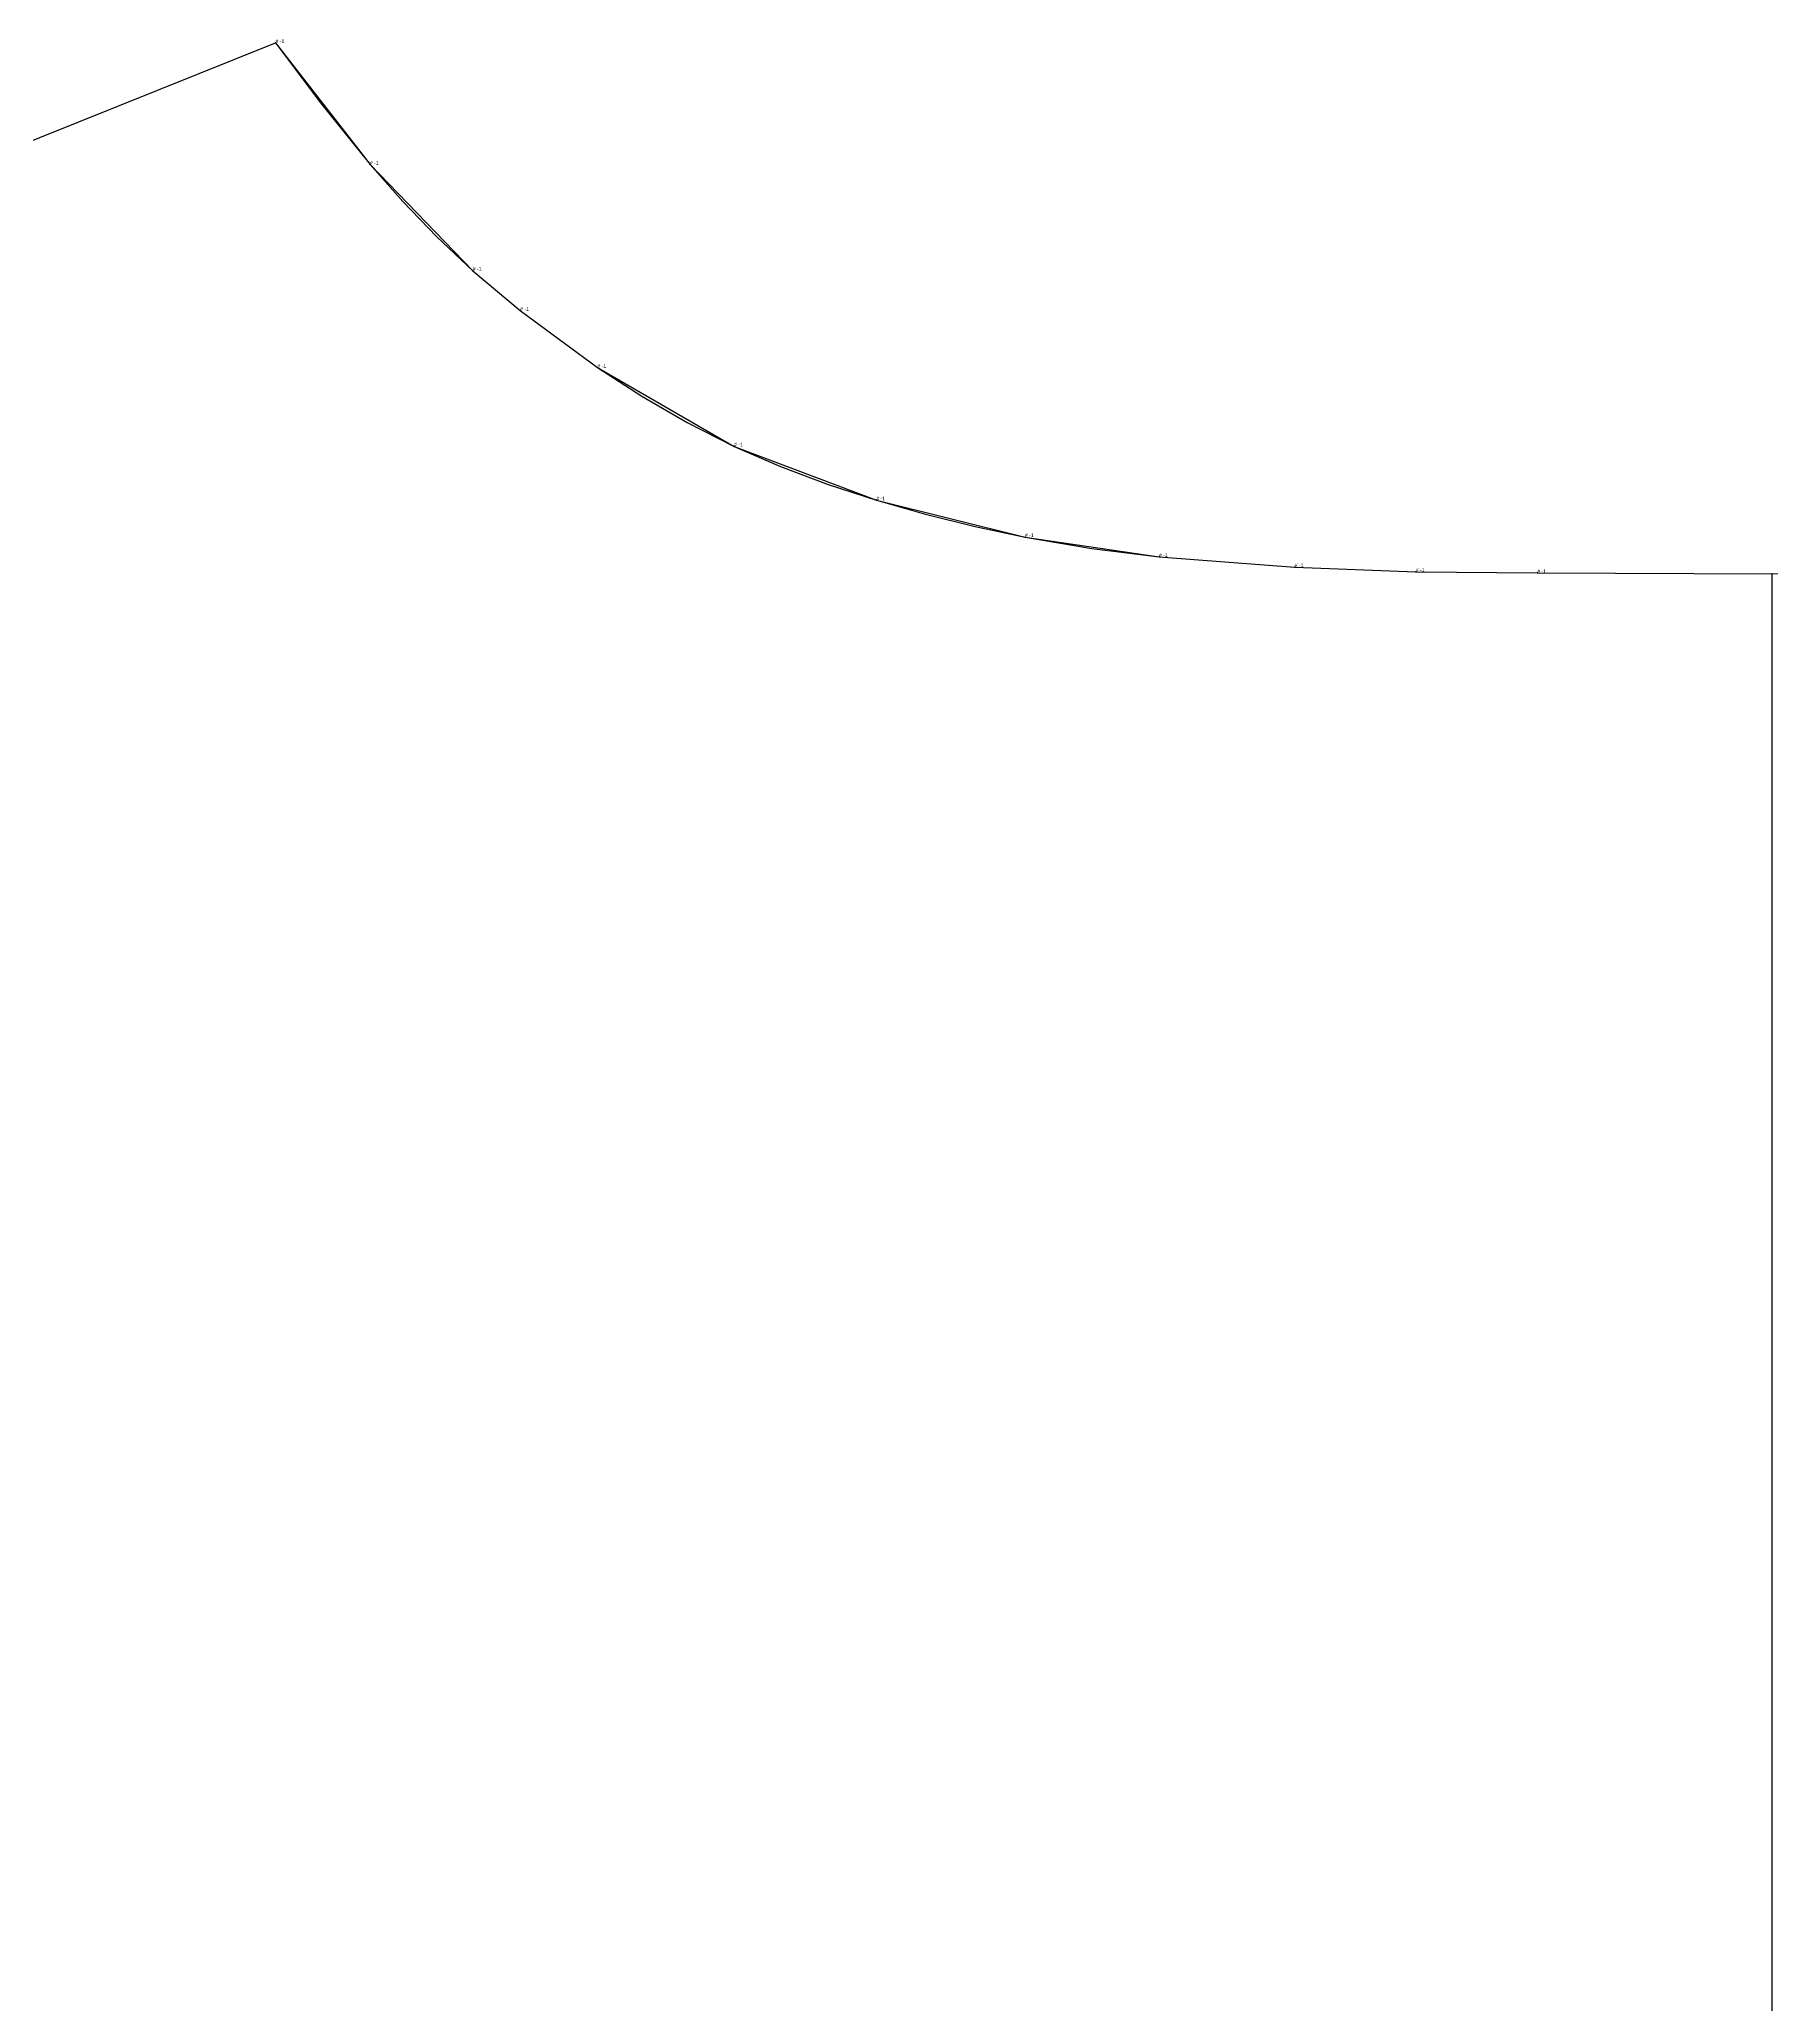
# Model space of a CAD drawing. Extents: x 0 to 1628, y 0 to 1623.
# Drawn here: x 1218.4 to 1337.4, y 1488.2 to 1623.3 of the extents above; entities that cross this region are included whole.
import ezdxf

# ---------------------------------------------------------------- set-up
doc = ezdxf.new("R2010")
doc.units = 0

# ---------------------------------------------------------------- blocks, each defined once
blk = doc.blocks.new('2_M')
at = {"layer": '1'}
blk.add_lwpolyline([(1106.962891, 1474.941162), (1107.045898, 1490.904785), (1106.635742, 1510.496094), (1106.201172, 1520.285645), (1105.522461, 1530.057861), (1104.516602, 1539.804688), (1103.15918, 1549.506592), (1101.401367, 1559.136963), (1099.262695, 1568.707275), (1234.599609, 1623.052979), (1241.09375, 1614.697021), (1248.154297, 1607.397949), (1251.411133, 1604.662598), (1256.733398, 1600.74585), (1266.118164, 1595.327393), (1275.898438, 1591.623047), (1286.118164, 1589.095703), (1295.332031, 1587.729004), (1304.663086, 1587.026123), (1312.988281, 1586.707275), (1321.337891, 1586.623047), (1337.446289, 1586.552979), (1353.554688, 1586.623047)], dxfattribs=at)
at = {"layer": '14'}
blk.add_lwpolyline([(1106.962891, 1474.941162), (1107.045898, 1490.904785), (1106.635742, 1510.496094), (1106.201172, 1520.285645), (1105.522461, 1530.057861), (1104.516602, 1539.804688), (1103.15918, 1549.506592), (1101.401367, 1559.136963), (1099.262695, 1568.707275), (1234.599609, 1623.052979), (1241.09375, 1614.697021), (1248.154297, 1607.397949), (1251.411133, 1604.662598), (1256.733398, 1600.74585), (1266.118164, 1595.327393), (1275.898438, 1591.623047), (1286.118164, 1589.095703), (1295.332031, 1587.729004), (1304.663086, 1587.026123), (1312.988281, 1586.707275), (1321.337891, 1586.623047), (1337.446289, 1586.552979), (1353.554688, 1586.623047)], dxfattribs=at)
at = {"layer": '2'}
for p in [(1234.599609, 1623.052979), (1234.599609, 1623.052979), (1337.446289, 1586.552979), (1337.446289, 1586.552979), (1337.446289, 1586.552979), (1337.446289, 1586.552979)]:
    blk.add_point(p, dxfattribs=at)
at = {"layer": '3'}
for p in [(1241.09375, 1614.697021), (1241.09375, 1614.697021), (1248.154297, 1607.397949), (1248.154297, 1607.397949), (1251.411133, 1604.662598), (1251.411133, 1604.662598), (1256.733398, 1600.74585), (1256.733398, 1600.74585), (1266.118164, 1595.327393), (1266.118164, 1595.327393), (1275.898438, 1591.623047), (1275.898438, 1591.623047), (1286.118164, 1589.095703), (1286.118164, 1589.095703), (1295.332031, 1587.729004), (1295.332031, 1587.729004), (1304.663086, 1587.026123), (1304.663086, 1587.026123), (1312.988281, 1586.707275), (1312.988281, 1586.707275), (1321.337891, 1586.623047), (1321.337891, 1586.623047)]:
    blk.add_point(p, dxfattribs=at)
at = {"layer": '8'}
blk.add_lwpolyline([(1337.446289, 1586.552979), (1337.446289, 904.490051)], dxfattribs=at)
blk.add_lwpolyline([(1337.446289, 1586.552979), (1337.446289, 904.490051)], dxfattribs=at)
at = {"layer": '84'}
blk.add_lwpolyline([(1099.262695, 1568.707275), (1234.599609, 1623.052979), (1237.78186, 1618.823608), (1241.09375, 1614.697021), (1243.335571, 1612.156494), (1245.687134, 1609.718262), (1248.154297, 1607.397949), (1251.411133, 1604.662598), (1256.733398, 1600.74585), (1259.769897, 1598.780273), (1262.896851, 1596.965332), (1266.118164, 1595.327393), (1269.314087, 1593.932251), (1272.57959, 1592.705444), (1275.898438, 1591.623047), (1279.276001, 1590.65979), (1282.683228, 1589.818359), (1286.118164, 1589.095703), (1290.710693, 1588.31543), (1295.332031, 1587.729004), (1304.663086, 1587.026123), (1312.988281, 1586.707275), (1321.337891, 1586.623047), (1337.446289, 1586.552979), (1353.554688, 1586.623047)], dxfattribs=at)
at = {"layer": '87'}
blk.add_lwpolyline([(1099.262695, 1568.707275), (1234.599609, 1623.052979), (1237.78186, 1618.823608), (1241.09375, 1614.697021), (1243.335571, 1612.156494), (1245.687134, 1609.718262), (1248.154297, 1607.397949), (1251.411133, 1604.662598), (1256.733398, 1600.74585), (1259.769897, 1598.780273), (1262.896851, 1596.965332), (1266.118164, 1595.327393), (1269.314087, 1593.932251), (1272.57959, 1592.705444), (1275.898438, 1591.623047), (1279.276001, 1590.65979), (1282.683228, 1589.818359), (1286.118164, 1589.095703), (1290.710693, 1588.31543), (1295.332031, 1587.729004), (1304.663086, 1587.026123), (1312.988281, 1586.707275), (1321.337891, 1586.623047), (1337.446289, 1586.552979), (1353.554688, 1586.623047)], dxfattribs=at)
at = {"layer": '1'}
for p in [(1234.599609, 1623.052979), (1241.09375, 1614.697021), (1248.154297, 1607.397949), (1251.411133, 1604.662598), (1256.733398, 1600.74585), (1266.118164, 1595.327393), (1275.898438, 1591.623047), (1286.118164, 1589.095703), (1295.332031, 1587.729004), (1304.663086, 1587.026123), (1312.988281, 1586.707275), (1321.337891, 1586.623047)]:
    blk.add_text('# -1', height=0.25, dxfattribs=at).set_placement(p)
at = {"layer": '14'}
for p in [(1234.599609, 1623.052979), (1241.09375, 1614.697021), (1248.154297, 1607.397949), (1251.411133, 1604.662598), (1256.733398, 1600.74585), (1266.118164, 1595.327393), (1275.898438, 1591.623047), (1286.118164, 1589.095703), (1295.332031, 1587.729004), (1304.663086, 1587.026123), (1312.988281, 1586.707275), (1321.337891, 1586.623047)]:
    blk.add_text('# -1', height=0.25, dxfattribs=at).set_placement(p)

msp = doc.modelspace()

# ---------------------------------------------------------------- block references
at = {"layer": '1'}
msp.add_blockref('2_M', (0, 0), dxfattribs=at)

doc.saveas('drawing.dxf')
